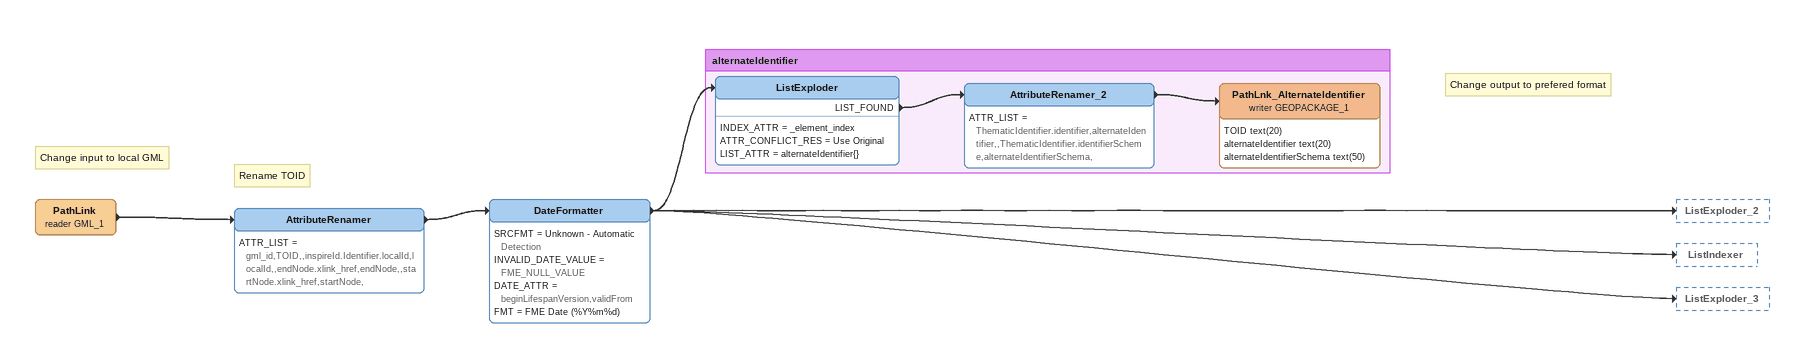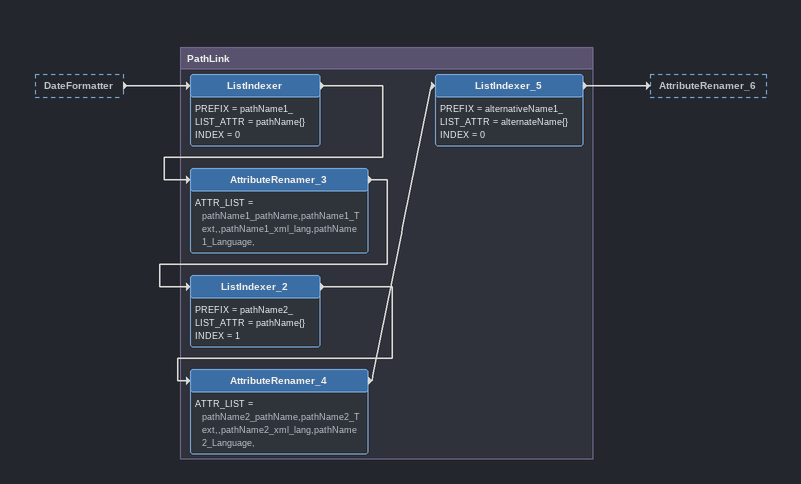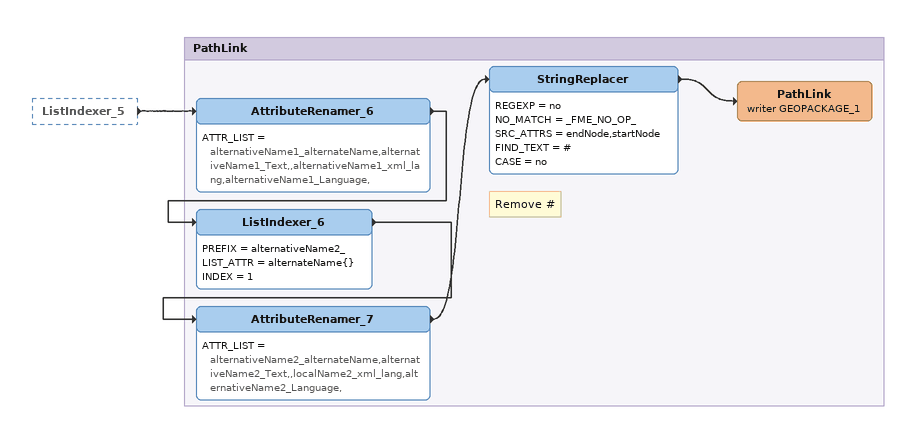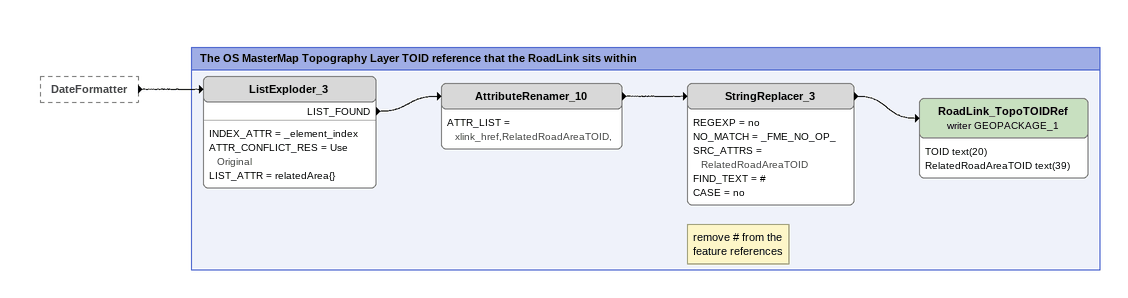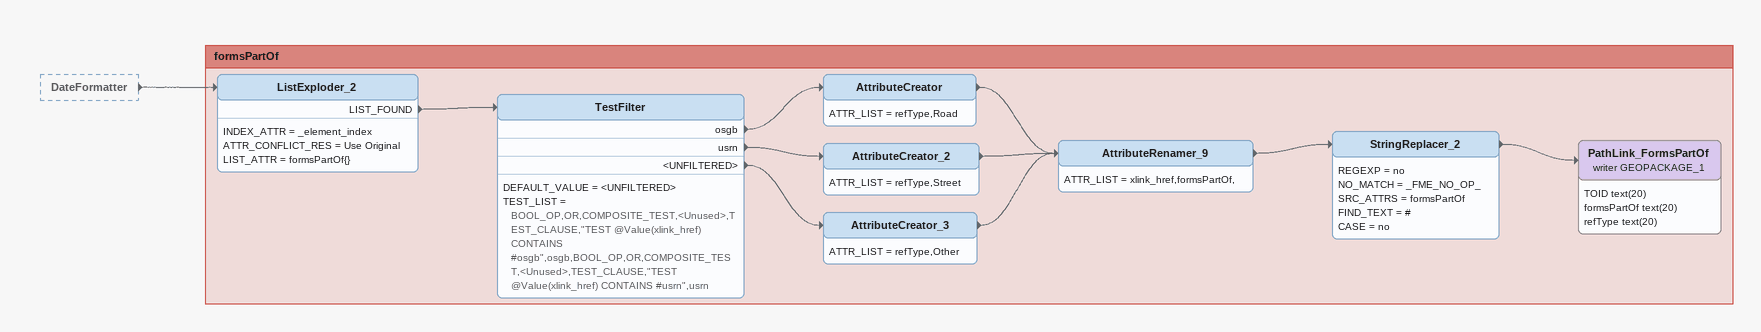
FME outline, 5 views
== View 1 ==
Note: Change input to local GML
PathLink (reader GML_1)
    -> AttributeRenamer
Note: Rename TOID
AttributeRenamer
    ATTR_LIST = gml_id,TOID,,inspireId.Identifier.localId,localId,,endNode.xlink_href,endNode,,startNode.xlink_href,startNode,
    -> DateFormatter
Note: Change output to prefered format
DateFormatter
    SRCFMT = Unknown - Automatic Detection
    INVALID_DATE_VALUE = FME_NULL_VALUE
    DATE_ATTR = beginLifespanVersion,validFrom
    FMT = FME Date (%Y%m%d)
    -> ListExploder
    -> ListExploder_2
    -> ListIndexer
    -> ListExploder_3

Bookmark: alternateIdentifier
ListExploder
    INDEX_ATTR = _element_index
    ATTR_CONFLICT_RES = Use Original
    LIST_ATTR = alternateIdentifier{}
    LIST_FOUND -> AttributeRenamer_2
AttributeRenamer_2
    ATTR_LIST = ThematicIdentifier.identifier,alternateIdentifier,,ThematicIdentifier.identifierScheme,alternateIdentifierSchema,
    -> PathLnk_AlternateIdentifier (writer GEOPACKAGE_1)
PathLnk_AlternateIdentifier (writer GEOPACKAGE_1)
    attributes: TOID text(20), alternateIdentifier text(20), alternateIdentifierSchema text(50)

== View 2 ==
DateFormatter [outside]
    -> ListIndexer

Bookmark: PathLink
ListIndexer
    PREFIX = pathName1_
    LIST_ATTR = pathName{}
    INDEX = 0
    -> AttributeRenamer_3
AttributeRenamer_3
    ATTR_LIST = pathName1_pathName,pathName1_Text,,pathName1_xml_lang,pathName1_Language,
    -> ListIndexer_2
ListIndexer_2
    PREFIX = pathName2_
    LIST_ATTR = pathName{}
    INDEX = 1
    -> AttributeRenamer_4
AttributeRenamer_4
    ATTR_LIST = pathName2_pathName,pathName2_Text,,pathName2_xml_lang,pathName2_Language,
    -> ListIndexer_5
ListIndexer_5
    PREFIX = alternativeName1_
    LIST_ATTR = alternateName{}
    INDEX = 0
    -> AttributeRenamer_6

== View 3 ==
ListIndexer_5 [outside]
    -> AttributeRenamer_6

Bookmark: PathLink
AttributeRenamer_6
    ATTR_LIST = alternativeName1_alternateName,alternativeName1_Text,,alternativeName1_xml_lang,alternativeName1_Language,
    -> ListIndexer_6
ListIndexer_6
    PREFIX = alternativeName2_
    LIST_ATTR = alternateName{}
    INDEX = 1
    -> AttributeRenamer_7
AttributeRenamer_7
    ATTR_LIST = alternativeName2_alternateName,alternativeName2_Text,,localName2_xml_lang,alternativeName2_Language,
    -> StringReplacer
Note: Remove #
StringReplacer
    REGEXP = no
    NO_MATCH = _FME_NO_OP_
    SRC_ATTRS = endNode,startNode
    FIND_TEXT = #
    CASE = no
    -> PathLink (writer GEOPACKAGE_1)
PathLink (writer GEOPACKAGE_1)

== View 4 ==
DateFormatter [outside]
    -> ListExploder_3

Bookmark: The OS MasterMap Topography Layer TOID reference that the RoadLink sits within
ListExploder_3
    INDEX_ATTR = _element_index
    ATTR_CONFLICT_RES = Use Original
    LIST_ATTR = relatedArea{}
    LIST_FOUND -> AttributeRenamer_10
AttributeRenamer_10
    ATTR_LIST = xlink_href,RelatedRoadAreaTOID,
    -> StringReplacer_3
Note: remove # from the / feature references
StringReplacer_3
    REGEXP = no
    NO_MATCH = _FME_NO_OP_
    SRC_ATTRS = RelatedRoadAreaTOID
    FIND_TEXT = #
    CASE = no
    -> RoadLink_TopoTOIDRef (writer GEOPACKAGE_1)
RoadLink_TopoTOIDRef (writer GEOPACKAGE_1)
    attributes: TOID text(20), RelatedRoadAreaTOID text(39)

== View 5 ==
DateFormatter [outside]
    -> ListExploder_2

Bookmark: formsPartOf
ListExploder_2
    INDEX_ATTR = _element_index
    ATTR_CONFLICT_RES = Use Original
    LIST_ATTR = formsPartOf{}
    LIST_FOUND -> TestFilter
TestFilter
    DEFAULT_VALUE = <UNFILTERED>
    TEST_LIST = BOOL_OP,OR,COMPOSITE_TEST,<Unused>,TEST_CLAUSE,"TEST @Value(xlink_href) CONTAINS #osgb",osgb,BOOL_OP,OR,COMPOSITE_TEST,<Unused>,TEST_CLAUSE,"TEST @Value(xlink_href) CONTAINS #usrn",usrn
    osgb -> AttributeCreator
    usrn -> AttributeCreator_2
    <UNFILTERED> -> AttributeCreator_3
AttributeCreator
    ATTR_LIST = refType,Road
    -> AttributeRenamer_9
AttributeCreator_2
    ATTR_LIST = refType,Street
    -> AttributeRenamer_9
AttributeCreator_3
    ATTR_LIST = refType,Other
    -> AttributeRenamer_9
AttributeRenamer_9
    ATTR_LIST = xlink_href,formsPartOf,
    -> StringReplacer_2
StringReplacer_2
    REGEXP = no
    NO_MATCH = _FME_NO_OP_
    SRC_ATTRS = formsPartOf
    FIND_TEXT = #
    CASE = no
    -> PathLink_FormsPartOf (writer GEOPACKAGE_1)
PathLink_FormsPartOf (writer GEOPACKAGE_1)
    attributes: TOID text(20), formsPartOf text(20), refType text(20)
